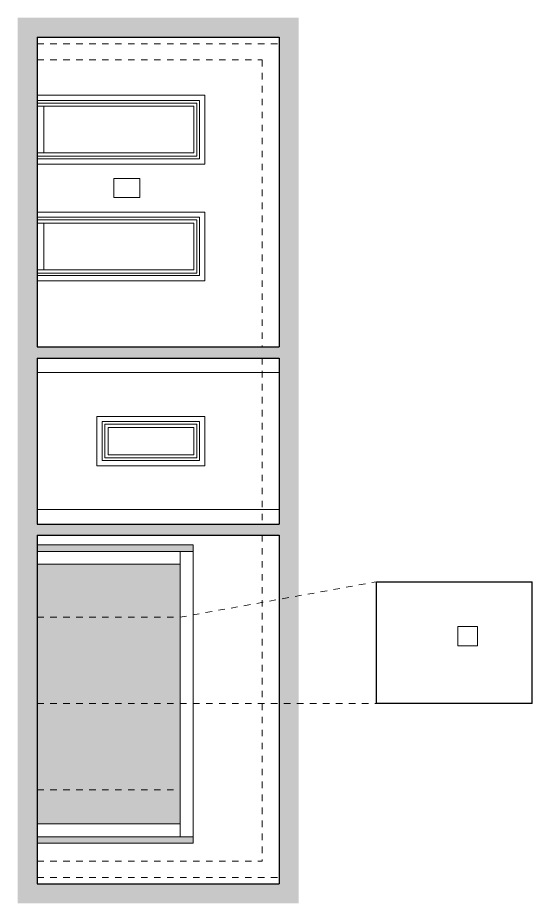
# Model space of a CAD drawing. Header units: metres. Extents: x -58 to -10, y -48.4 to 0.6.
# Drawn here: x -17.92 to -10, y -34.24 to -20.59 of the extents above; entities that cross this region are included whole.
import ezdxf

# ---------------------------------------------------------------- set-up
doc = ezdxf.new("R2010")
doc.units = ezdxf.units.M
doc.header["$MEASUREMENT"] = 0
doc.linetypes.add('Tratteggio 0.6-0.6 mm', pattern=[0.12, 0.06, -0.06])
doc.linetypes.add('Tratteggio 1.0-1.0 mm', pattern=[0.2, 0.1, -0.1])
for name, color, linetype in [('00 Muri SEZ 00', 7, 'Continuous'), ('00 NON sezionato 00', 7, 'Continuous'), ('00 Porte&Fin', 7, 'Continuous'), ('00 Proiezioni', 7, 'Continuous'), ('00 Retini', 7, 'Continuous')]:
    doc.layers.add(name, color=color, linetype=linetype)

msp = doc.modelspace()

# ---------------------------------------------------------------- hatches: boundary and pattern name
at = {"layer": '00 Retini', "linetype": 'Continuous', "lineweight": 0, "true_color": 0x5f5f5f}
for points in [[(-13.598, -20.889), (-17.923, -20.889), (-17.923, -20.589), (-13.598, -20.589)], [(-17.623, -20.889), (-17.623, -33.939), (-17.923, -33.939), (-17.923, -20.889)], [(-13.898, -20.889), (-13.898, -33.939), (-13.598, -33.939), (-13.598, -20.889)], [(-13.898, -25.664), (-17.623, -25.664), (-17.623, -25.834), (-13.898, -25.834)], [(-13.898, -28.564), (-13.898, -28.394), (-17.623, -28.394), (-17.623, -28.564)], [(-13.598, -33.939), (-17.923, -33.939), (-17.923, -34.239), (-13.598, -34.239)]]:
    msp.add_hatch(color=251, dxfattribs=at).paths.add_polyline_path(points)
at = {"layer": '00 Retini', "linetype": 'Continuous', "lineweight": 0, "true_color": 0xdfdfdf}
for points in [[(-15.223, -28.814), (-15.223, -28.714), (-17.623, -28.714), (-17.623, -28.814)], [(-15.423, -33.014), (-15.423, -29.014), (-17.623, -29.014), (-17.623, -33.014)], [(-15.223, -33.314), (-15.223, -33.214), (-17.623, -33.214), (-17.623, -33.314)]]:
    msp.add_hatch(color=254, dxfattribs=at).paths.add_polyline_path(points)

# ---------------------------------------------------------------- linework, layer by layer
at = {"layer": '00 Muri SEZ 00', "linetype": 'Continuous'}
for p, q in [((-17.623, -20.889), (-17.623, -25.664)), ((-17.623, -20.889), (-13.898, -20.889)), ((-13.898, -20.889), (-13.898, -25.664)), ((-17.623, -25.664), (-13.898, -25.664)), ((-17.623, -25.834), (-13.898, -25.834)), ((-17.623, -25.834), (-17.623, -28.394)), ((-13.898, -25.834), (-13.898, -28.394)), ((-17.623, -28.394), (-13.898, -28.394)), ((-17.623, -28.564), (-13.898, -28.564)), ((-17.623, -28.564), (-17.623, -33.939)), ((-13.898, -28.564), (-13.898, -33.939)), ((-12.398, -31.16), (-12.398, -29.283)), ((-12.398, -29.283), (-9.998, -29.283)), ((-9.998, -31.16), (-9.998, -29.283)), ((-9.998, -31.16), (-12.398, -31.16)), ((-17.623, -33.939), (-13.898, -33.939))]:
    msp.add_line(p, q, dxfattribs=at)
at = {"layer": '00 NON sezionato 00', "color": 82, "linetype": 'Continuous', "lineweight": 0, "true_color": 0x27cf0f}
for p, q in [((-16.445, -23.069), (-16.445, -23.359)), ((-16.045, -23.069), (-16.445, -23.069)), ((-16.045, -23.359), (-16.045, -23.069)), ((-16.445, -23.359), (-16.045, -23.359)), ((-11.144, -29.972), (-11.144, -30.272)), ((-10.844, -29.972), (-11.144, -29.972)), ((-10.844, -30.272), (-10.844, -29.972)), ((-11.144, -30.272), (-10.844, -30.272))]:
    msp.add_line(p, q, dxfattribs=at)
at = {"layer": '00 NON sezionato 00', "color": 2, "linetype": 'Continuous', "lineweight": 0}
for p, q in [((-17.623, -26.059), (-13.898, -26.059)), ((-17.623, -28.169), (-13.898, -28.169)), ((-17.623, -28.714), (-15.223, -28.714)), ((-15.223, -28.714), (-15.223, -33.314)), ((-17.623, -28.814), (-15.223, -28.814)), ((-15.423, -28.814), (-15.423, -33.214)), ((-17.623, -29.014), (-15.423, -29.014)), ((-17.623, -33.014), (-15.423, -33.014)), ((-17.623, -33.214), (-15.223, -33.214)), ((-17.623, -33.314), (-15.223, -33.314))]:
    msp.add_line(p, q, dxfattribs=at)
at = {"layer": '00 Porte&Fin', "color": 3, "linetype": 'Continuous', "lineweight": 0, "true_color": 0x00f200}
for p, q in [((-15.043, -21.784), (-17.623, -21.784)), ((-15.043, -22.844), (-15.043, -21.784)), ((-15.123, -21.864), (-17.623, -21.864)), ((-17.623, -21.904), (-15.163, -21.904)), ((-17.623, -21.954), (-15.213, -21.954)), ((-17.523, -22.674), (-17.523, -21.954)), ((-15.213, -22.674), (-15.213, -21.954)), ((-15.163, -22.724), (-15.163, -21.904)), ((-15.123, -22.764), (-15.123, -21.864)), ((-17.623, -22.674), (-15.213, -22.674)), ((-17.623, -22.724), (-15.163, -22.724)), ((-17.623, -22.764), (-15.123, -22.764)), ((-17.623, -22.844), (-15.043, -22.844)), ((-15.043, -23.584), (-17.623, -23.584)), ((-15.043, -24.644), (-15.043, -23.584)), ((-15.123, -23.664), (-17.623, -23.664)), ((-17.623, -23.704), (-15.163, -23.704)), ((-15.163, -24.524), (-15.163, -23.704)), ((-15.123, -24.564), (-15.123, -23.664)), ((-17.623, -23.754), (-15.213, -23.754)), ((-17.523, -24.474), (-17.523, -23.754)), ((-15.213, -24.474), (-15.213, -23.754)), ((-17.623, -24.474), (-15.213, -24.474)), ((-17.623, -24.524), (-15.163, -24.524)), ((-17.623, -24.564), (-15.123, -24.564)), ((-17.623, -24.644), (-15.043, -24.644)), ((-16.703, -26.734), (-15.043, -26.734)), ((-16.703, -26.734), (-16.703, -27.494)), ((-15.043, -26.734), (-15.043, -27.494)), ((-16.623, -26.814), (-15.123, -26.814)), ((-16.623, -26.814), (-16.623, -27.414)), ((-16.583, -27.374), (-16.583, -26.854)), ((-16.583, -26.854), (-15.163, -26.854)), ((-15.163, -27.374), (-15.163, -26.854)), ((-15.123, -26.814), (-15.123, -27.414)), ((-16.533, -27.324), (-16.533, -26.904)), ((-16.533, -26.904), (-15.213, -26.904)), ((-15.213, -27.324), (-15.213, -26.904)), ((-16.623, -27.414), (-15.123, -27.414)), ((-16.583, -27.374), (-15.163, -27.374)), ((-16.533, -27.324), (-15.213, -27.324)), ((-16.703, -27.494), (-15.043, -27.494))]:
    msp.add_line(p, q, dxfattribs=at)
at = {"layer": '00 Proiezioni', "color": 132, "linetype": 'Tratteggio 1.0-1.0 mm', "lineweight": 0}
for p, q in [((-17.623, -20.989), (-13.898, -20.989)), ((-17.623, -21.239), (-14.158, -21.239)), ((-14.158, -21.239), (-14.158, -25.664)), ((-14.158, -25.834), (-14.158, -28.394)), ((-14.158, -28.564), (-14.158, -33.589)), ((-17.623, -33.589), (-14.158, -33.589)), ((-17.623, -33.839), (-13.898, -33.839))]:
    msp.add_line(p, q, dxfattribs=at)
at = {"layer": '00 Proiezioni', "color": 220, "linetype": 'Tratteggio 0.6-0.6 mm', "lineweight": 0, "true_color": 0xff04cc}
for p, q in [((-15.423, -29.83), (-12.398, -29.283)), ((-15.423, -31.16), (-12.398, -31.16))]:
    msp.add_line(p, q, dxfattribs=at)
at = {"layer": '00 Proiezioni', "color": 5, "linetype": 'Tratteggio 0.6-0.6 mm', "lineweight": 0, "true_color": 0x0000f4}
for p, q in [((-17.623, -29.83), (-15.423, -29.83)), ((-17.623, -31.16), (-15.423, -31.16)), ((-17.623, -32.489), (-15.423, -32.489))]:
    msp.add_line(p, q, dxfattribs=at)

doc.saveas('drawing.dxf')
